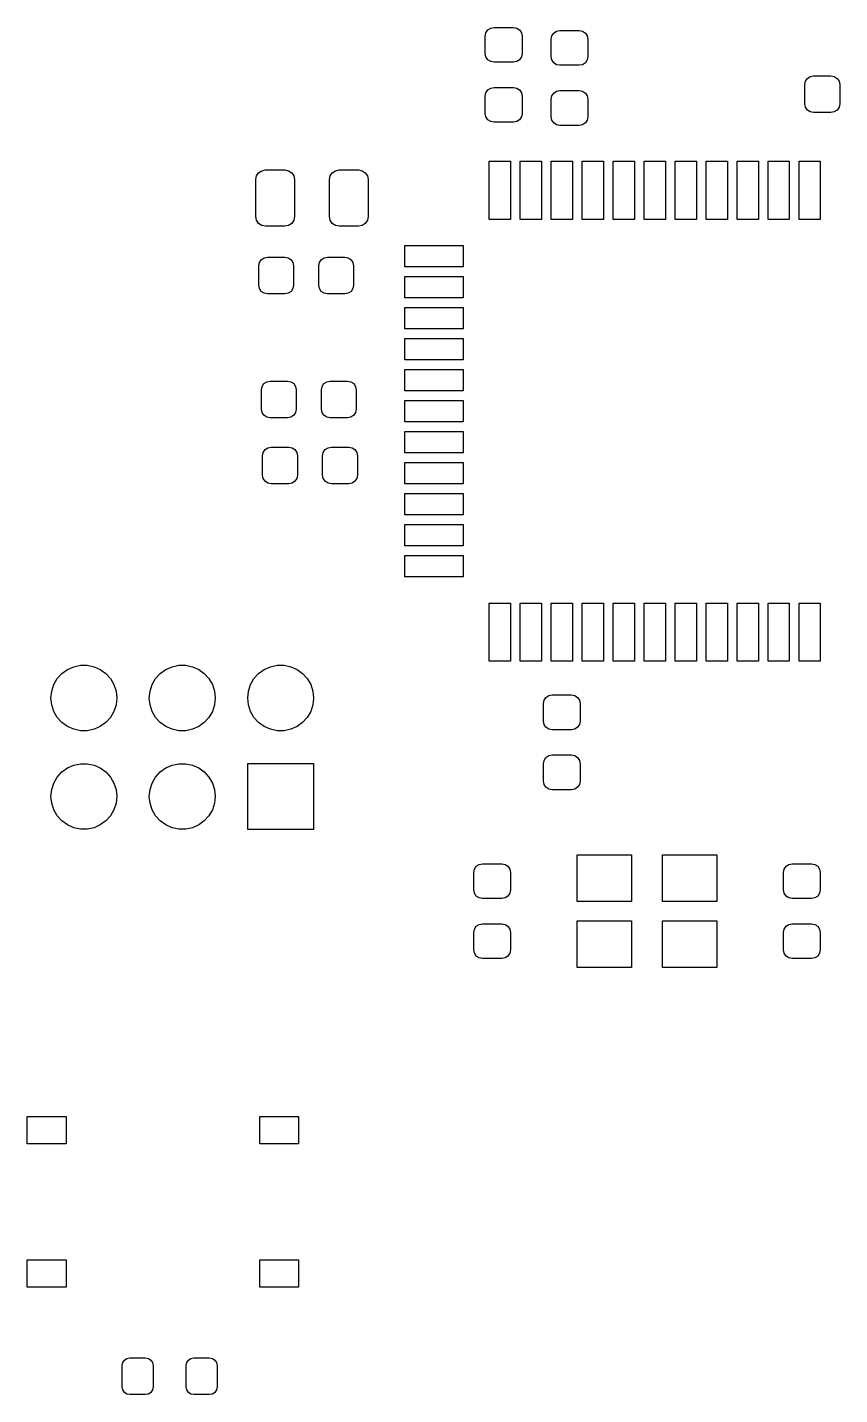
# Model space of a CAD drawing. Extents: x 98.9 to 192.5, y -141.5 to -51.1.
# Drawn here: x 123.5 to 144.47, y -141.47 to -106.19 of the extents above; entities that cross this region are included whole.
import ezdxf

# ---------------------------------------------------------------- set-up
doc = ezdxf.new("R2010")
doc.units = 0
doc.layers.add('BLACK', color=7, linetype='CONTINUOUS')

msp = doc.modelspace()

# ---------------------------------------------------------------- linework, layer by layer
at = {"layer": 'BLACK', "linetype": 'CONTINUOUS'}
for p, q in [((135.325, -106.42), (135.342, -106.334)), ((135.325, -106.87), (135.325, -106.42)), ((135.342, -106.334), (135.391, -106.261)), ((135.391, -106.261), (135.464, -106.212)), ((135.464, -106.212), (135.55, -106.195)), ((135.55, -106.195), (136.05, -106.195)), ((136.05, -106.195), (136.136, -106.212)), ((136.136, -106.212), (136.209, -106.261)), ((136.209, -106.261), (136.258, -106.334)), ((136.258, -106.334), (136.275, -106.42)), ((136.275, -106.42), (136.275, -106.87)), ((137.025, -106.5), (137.042, -106.414)), ((137.025, -106.95), (137.025, -106.5)), ((137.042, -106.414), (137.091, -106.341)), ((137.091, -106.341), (137.164, -106.292)), ((137.164, -106.292), (137.25, -106.275)), ((137.25, -106.275), (137.75, -106.275)), ((137.75, -106.275), (137.836, -106.292)), ((137.836, -106.292), (137.909, -106.341)), ((137.909, -106.341), (137.958, -106.414)), ((137.958, -106.414), (137.975, -106.5)), ((137.975, -106.5), (137.975, -106.95)), ((135.342, -106.956), (135.325, -106.87)), ((136.275, -106.87), (136.258, -106.956)), ((135.391, -107.029), (135.342, -106.956)), ((135.464, -107.078), (135.391, -107.029)), ((135.55, -107.095), (135.464, -107.078)), ((136.05, -107.095), (135.55, -107.095)), ((136.136, -107.078), (136.05, -107.095)), ((136.209, -107.029), (136.136, -107.078)), ((136.258, -106.956), (136.209, -107.029)), ((137.042, -107.036), (137.025, -106.95)), ((137.091, -107.109), (137.042, -107.036)), ((137.164, -107.158), (137.091, -107.109)), ((137.25, -107.175), (137.164, -107.158)), ((137.75, -107.175), (137.25, -107.175)), ((137.836, -107.158), (137.75, -107.175)), ((137.909, -107.109), (137.836, -107.158)), ((137.958, -107.036), (137.909, -107.109)), ((137.975, -106.95), (137.958, -107.036)), ((143.575, -107.67), (143.592, -107.584)), ((143.592, -107.584), (143.641, -107.511)), ((143.641, -107.511), (143.714, -107.462)), ((143.714, -107.462), (143.8, -107.445)), ((143.8, -107.445), (144.25, -107.445)), ((144.25, -107.445), (144.336, -107.462)), ((144.336, -107.462), (144.409, -107.511)), ((144.409, -107.511), (144.458, -107.584)), ((144.458, -107.584), (144.475, -107.67)), ((135.325, -107.97), (135.342, -107.884)), ((135.342, -107.884), (135.391, -107.811)), ((135.391, -107.811), (135.464, -107.762)), ((135.464, -107.762), (135.55, -107.745)), ((135.55, -107.745), (136.05, -107.745)), ((136.05, -107.745), (136.136, -107.762)), ((136.136, -107.762), (136.209, -107.811)), ((136.209, -107.811), (136.258, -107.884)), ((136.258, -107.884), (136.275, -107.97)), ((137.042, -107.964), (137.091, -107.891)), ((137.091, -107.891), (137.164, -107.842)), ((137.164, -107.842), (137.25, -107.825)), ((137.25, -107.825), (137.75, -107.825)), ((137.75, -107.825), (137.836, -107.842)), ((137.836, -107.842), (137.909, -107.891)), ((137.909, -107.891), (137.958, -107.964)), ((143.575, -108.17), (143.575, -107.67)), ((144.475, -107.67), (144.475, -108.17)), ((135.325, -108.42), (135.325, -107.97)), ((136.275, -107.97), (136.275, -108.42)), ((137.025, -108.05), (137.042, -107.964)), ((137.025, -108.5), (137.025, -108.05)), ((137.958, -107.964), (137.975, -108.05)), ((137.975, -108.05), (137.975, -108.5)), ((143.592, -108.256), (143.575, -108.17)), ((143.641, -108.329), (143.592, -108.256)), ((144.458, -108.256), (144.409, -108.329)), ((144.475, -108.17), (144.458, -108.256)), ((135.342, -108.506), (135.325, -108.42)), ((135.391, -108.579), (135.342, -108.506)), ((135.464, -108.628), (135.391, -108.579)), ((135.55, -108.645), (135.464, -108.628)), ((136.05, -108.645), (135.55, -108.645)), ((136.136, -108.628), (136.05, -108.645)), ((136.209, -108.579), (136.136, -108.628)), ((136.258, -108.506), (136.209, -108.579)), ((136.275, -108.42), (136.258, -108.506)), ((137.042, -108.586), (137.025, -108.5)), ((137.091, -108.659), (137.042, -108.586)), ((137.164, -108.708), (137.091, -108.659)), ((137.909, -108.659), (137.836, -108.708)), ((137.958, -108.586), (137.909, -108.659)), ((137.975, -108.5), (137.958, -108.586)), ((143.714, -108.378), (143.641, -108.329)), ((143.8, -108.395), (143.714, -108.378)), ((144.25, -108.395), (143.8, -108.395)), ((144.336, -108.378), (144.25, -108.395)), ((144.409, -108.329), (144.336, -108.378)), ((137.25, -108.725), (137.164, -108.708)), ((137.75, -108.725), (137.25, -108.725)), ((137.836, -108.708), (137.75, -108.725)), ((135.425, -111.15), (135.425, -109.65)), ((135.425, -109.65), (135.975, -109.65)), ((135.975, -109.65), (135.975, -111.15)), ((136.225, -111.15), (136.225, -109.65)), ((136.225, -109.65), (136.775, -109.65)), ((136.775, -109.65), (136.775, -111.15)), ((137.025, -111.15), (137.025, -109.65)), ((137.025, -109.65), (137.575, -109.65)), ((137.575, -109.65), (137.575, -111.15)), ((137.825, -111.15), (137.825, -109.65)), ((137.825, -109.65), (138.375, -109.65)), ((138.375, -109.65), (138.375, -111.15)), ((138.625, -111.15), (138.625, -109.65)), ((138.625, -109.65), (139.175, -109.65)), ((139.175, -109.65), (139.175, -111.15)), ((139.425, -111.15), (139.425, -109.65)), ((139.425, -109.65), (139.975, -109.65)), ((139.975, -109.65), (139.975, -111.15)), ((140.225, -111.15), (140.225, -109.65)), ((140.225, -109.65), (140.775, -109.65)), ((140.775, -109.65), (140.775, -111.15)), ((141.025, -111.15), (141.025, -109.65)), ((141.025, -109.65), (141.575, -109.65)), ((141.575, -109.65), (141.575, -111.15)), ((141.825, -111.15), (141.825, -109.65)), ((141.825, -109.65), (142.375, -109.65)), ((142.375, -109.65), (142.375, -111.15)), ((142.625, -111.15), (142.625, -109.65)), ((142.625, -109.65), (143.175, -109.65)), ((143.175, -109.65), (143.175, -111.15)), ((143.425, -111.15), (143.425, -109.65)), ((143.425, -109.65), (143.975, -109.65)), ((143.975, -109.65), (143.975, -111.15)), ((129.4, -110.125), (129.419, -110.029)), ((129.419, -110.029), (129.473, -109.948)), ((129.473, -109.948), (129.554, -109.894)), ((129.554, -109.894), (129.65, -109.875)), ((129.65, -109.875), (130.15, -109.875)), ((130.15, -109.875), (130.246, -109.894)), ((130.246, -109.894), (130.327, -109.948)), ((130.327, -109.948), (130.381, -110.029)), ((130.381, -110.029), (130.4, -110.125)), ((131.3, -110.125), (131.319, -110.029)), ((131.319, -110.029), (131.373, -109.948)), ((131.373, -109.948), (131.454, -109.894)), ((131.454, -109.894), (131.55, -109.875)), ((131.55, -109.875), (132.05, -109.875)), ((132.05, -109.875), (132.146, -109.894)), ((132.146, -109.894), (132.227, -109.948)), ((132.227, -109.948), (132.281, -110.029)), ((132.281, -110.029), (132.3, -110.125)), ((129.4, -111.075), (129.4, -110.125)), ((130.4, -110.125), (130.4, -111.075)), ((131.3, -111.075), (131.3, -110.125)), ((132.3, -110.125), (132.3, -111.075)), ((129.419, -111.171), (129.4, -111.075)), ((130.4, -111.075), (130.381, -111.171)), ((131.319, -111.171), (131.3, -111.075)), ((132.3, -111.075), (132.281, -111.171)), ((129.473, -111.252), (129.419, -111.171)), ((129.554, -111.306), (129.473, -111.252)), ((129.65, -111.325), (129.554, -111.306)), ((130.15, -111.325), (129.65, -111.325)), ((130.246, -111.306), (130.15, -111.325)), ((130.327, -111.252), (130.246, -111.306)), ((130.381, -111.171), (130.327, -111.252)), ((131.373, -111.252), (131.319, -111.171)), ((131.454, -111.306), (131.373, -111.252)), ((131.55, -111.325), (131.454, -111.306)), ((132.05, -111.325), (131.55, -111.325)), ((132.146, -111.306), (132.05, -111.325)), ((132.227, -111.252), (132.146, -111.306)), ((132.281, -111.171), (132.227, -111.252)), ((135.975, -111.15), (135.425, -111.15)), ((136.775, -111.15), (136.225, -111.15)), ((137.575, -111.15), (137.025, -111.15)), ((138.375, -111.15), (137.825, -111.15)), ((139.175, -111.15), (138.625, -111.15)), ((139.975, -111.15), (139.425, -111.15)), ((140.775, -111.15), (140.225, -111.15)), ((141.575, -111.15), (141.025, -111.15)), ((142.375, -111.15), (141.825, -111.15)), ((143.175, -111.15), (142.625, -111.15)), ((143.975, -111.15), (143.425, -111.15)), ((133.25, -112.375), (133.25, -111.825)), ((133.25, -111.825), (134.75, -111.825)), ((134.75, -111.825), (134.75, -112.375)), ((129.541, -112.191), (129.614, -112.142)), ((129.614, -112.142), (129.7, -112.125)), ((129.7, -112.125), (130.15, -112.125)), ((130.15, -112.125), (130.236, -112.142)), ((130.236, -112.142), (130.309, -112.191)), ((131.091, -112.191), (131.164, -112.142)), ((131.164, -112.142), (131.25, -112.125)), ((131.25, -112.125), (131.7, -112.125)), ((131.7, -112.125), (131.786, -112.142)), ((131.786, -112.142), (131.859, -112.191)), ((129.475, -112.35), (129.492, -112.264)), ((129.475, -112.85), (129.475, -112.35)), ((129.492, -112.264), (129.541, -112.191)), ((130.309, -112.191), (130.358, -112.264)), ((130.358, -112.264), (130.375, -112.35)), ((130.375, -112.35), (130.375, -112.85)), ((131.025, -112.35), (131.042, -112.264)), ((131.025, -112.85), (131.025, -112.35)), ((131.042, -112.264), (131.091, -112.191)), ((131.859, -112.191), (131.908, -112.264)), ((131.908, -112.264), (131.925, -112.35)), ((131.925, -112.35), (131.925, -112.85)), ((134.75, -112.375), (133.25, -112.375)), ((129.492, -112.936), (129.475, -112.85)), ((130.375, -112.85), (130.358, -112.936)), ((131.042, -112.936), (131.025, -112.85)), ((131.925, -112.85), (131.908, -112.936)), ((133.25, -113.175), (133.25, -112.625)), ((133.25, -112.625), (134.75, -112.625)), ((134.75, -112.625), (134.75, -113.175)), ((129.541, -113.009), (129.492, -112.936)), ((129.614, -113.058), (129.541, -113.009)), ((129.7, -113.075), (129.614, -113.058)), ((130.15, -113.075), (129.7, -113.075)), ((130.236, -113.058), (130.15, -113.075)), ((130.309, -113.009), (130.236, -113.058)), ((130.358, -112.936), (130.309, -113.009)), ((131.091, -113.009), (131.042, -112.936)), ((131.164, -113.058), (131.091, -113.009)), ((131.25, -113.075), (131.164, -113.058)), ((131.7, -113.075), (131.25, -113.075)), ((131.786, -113.058), (131.7, -113.075)), ((131.859, -113.009), (131.786, -113.058)), ((131.908, -112.936), (131.859, -113.009)), ((134.75, -113.175), (133.25, -113.175)), ((133.25, -113.975), (133.25, -113.425)), ((133.25, -113.425), (134.75, -113.425)), ((134.75, -113.425), (134.75, -113.975)), ((134.75, -113.975), (133.25, -113.975)), ((133.25, -114.775), (133.25, -114.225)), ((133.25, -114.225), (134.75, -114.225)), ((134.75, -114.225), (134.75, -114.775)), ((134.75, -114.775), (133.25, -114.775)), ((129.609, -115.387), (129.682, -115.338)), ((129.682, -115.338), (129.768, -115.321)), ((129.768, -115.321), (130.218, -115.321)), ((130.218, -115.321), (130.304, -115.338)), ((130.304, -115.338), (130.377, -115.387)), ((131.159, -115.387), (131.232, -115.338)), ((131.232, -115.338), (131.318, -115.321)), ((131.318, -115.321), (131.768, -115.321)), ((131.768, -115.321), (131.854, -115.338)), ((131.854, -115.338), (131.927, -115.387)), ((133.25, -115.575), (133.25, -115.025)), ((133.25, -115.025), (134.75, -115.025)), ((134.75, -115.025), (134.75, -115.575)), ((129.543, -115.546), (129.56, -115.46)), ((129.543, -116.046), (129.543, -115.546)), ((129.56, -115.46), (129.609, -115.387)), ((130.377, -115.387), (130.426, -115.46)), ((130.426, -115.46), (130.443, -115.546)), ((130.443, -115.546), (130.443, -116.046)), ((131.093, -115.546), (131.11, -115.46)), ((131.093, -116.046), (131.093, -115.546)), ((131.11, -115.46), (131.159, -115.387)), ((131.927, -115.387), (131.976, -115.46)), ((131.976, -115.46), (131.993, -115.546)), ((131.993, -115.546), (131.993, -116.046)), ((134.75, -115.575), (133.25, -115.575)), ((129.56, -116.132), (129.543, -116.046)), ((130.443, -116.046), (130.426, -116.132)), ((131.11, -116.132), (131.093, -116.046)), ((131.993, -116.046), (131.976, -116.132)), ((133.25, -116.375), (133.25, -115.825)), ((133.25, -115.825), (134.75, -115.825)), ((134.75, -115.825), (134.75, -116.375)), ((129.609, -116.205), (129.56, -116.132)), ((129.682, -116.254), (129.609, -116.205)), ((129.768, -116.271), (129.682, -116.254)), ((130.218, -116.271), (129.768, -116.271)), ((130.304, -116.254), (130.218, -116.271)), ((130.377, -116.205), (130.304, -116.254)), ((130.426, -116.132), (130.377, -116.205)), ((131.159, -116.205), (131.11, -116.132)), ((131.232, -116.254), (131.159, -116.205)), ((131.318, -116.271), (131.232, -116.254)), ((131.768, -116.271), (131.318, -116.271)), ((131.854, -116.254), (131.768, -116.271)), ((131.927, -116.205), (131.854, -116.254)), ((131.976, -116.132), (131.927, -116.205)), ((134.75, -116.375), (133.25, -116.375)), ((133.25, -117.175), (133.25, -116.625)), ((133.25, -116.625), (134.75, -116.625)), ((134.75, -116.625), (134.75, -117.175)), ((129.592, -117.164), (129.641, -117.091)), ((129.641, -117.091), (129.714, -117.042)), ((129.714, -117.042), (129.8, -117.025)), ((129.8, -117.025), (130.25, -117.025)), ((130.25, -117.025), (130.336, -117.042)), ((130.336, -117.042), (130.409, -117.091)), ((130.409, -117.091), (130.458, -117.164)), ((131.142, -117.164), (131.191, -117.091)), ((131.191, -117.091), (131.264, -117.042)), ((131.264, -117.042), (131.35, -117.025)), ((131.35, -117.025), (131.8, -117.025)), ((131.8, -117.025), (131.886, -117.042)), ((131.886, -117.042), (131.959, -117.091)), ((131.959, -117.091), (132.008, -117.164)), ((129.575, -117.25), (129.592, -117.164)), ((129.575, -117.75), (129.575, -117.25)), ((130.458, -117.164), (130.475, -117.25)), ((130.475, -117.25), (130.475, -117.75)), ((131.125, -117.25), (131.142, -117.164)), ((131.125, -117.75), (131.125, -117.25)), ((132.008, -117.164), (132.025, -117.25)), ((132.025, -117.25), (132.025, -117.75)), ((134.75, -117.175), (133.25, -117.175)), ((133.25, -117.975), (133.25, -117.425)), ((133.25, -117.425), (134.75, -117.425)), ((134.75, -117.425), (134.75, -117.975)), ((129.592, -117.836), (129.575, -117.75)), ((130.475, -117.75), (130.458, -117.836)), ((131.142, -117.836), (131.125, -117.75)), ((132.025, -117.75), (132.008, -117.836)), ((129.641, -117.909), (129.592, -117.836)), ((129.714, -117.958), (129.641, -117.909)), ((129.8, -117.975), (129.714, -117.958)), ((130.25, -117.975), (129.8, -117.975)), ((130.336, -117.958), (130.25, -117.975)), ((130.409, -117.909), (130.336, -117.958)), ((130.458, -117.836), (130.409, -117.909)), ((131.191, -117.909), (131.142, -117.836)), ((131.264, -117.958), (131.191, -117.909)), ((131.35, -117.975), (131.264, -117.958)), ((131.8, -117.975), (131.35, -117.975)), ((131.886, -117.958), (131.8, -117.975)), ((131.959, -117.909), (131.886, -117.958)), ((132.008, -117.836), (131.959, -117.909)), ((134.75, -117.975), (133.25, -117.975)), ((133.25, -118.775), (133.25, -118.225)), ((133.25, -118.225), (134.75, -118.225)), ((134.75, -118.225), (134.75, -118.775)), ((134.75, -118.775), (133.25, -118.775)), ((133.25, -119.575), (133.25, -119.025)), ((133.25, -119.025), (134.75, -119.025)), ((134.75, -119.025), (134.75, -119.575)), ((134.75, -119.575), (133.25, -119.575)), ((133.25, -120.375), (133.25, -119.825)), ((133.25, -119.825), (134.75, -119.825)), ((134.75, -119.825), (134.75, -120.375)), ((134.75, -120.375), (133.25, -120.375)), ((135.425, -122.55), (135.425, -121.05)), ((135.425, -121.05), (135.975, -121.05)), ((135.975, -121.05), (135.975, -122.55)), ((136.225, -122.55), (136.225, -121.05)), ((136.225, -121.05), (136.775, -121.05)), ((136.775, -121.05), (136.775, -122.55)), ((137.025, -122.55), (137.025, -121.05)), ((137.025, -121.05), (137.575, -121.05)), ((137.575, -121.05), (137.575, -122.55)), ((137.825, -122.55), (137.825, -121.05)), ((137.825, -121.05), (138.375, -121.05)), ((138.375, -121.05), (138.375, -122.55)), ((138.625, -122.55), (138.625, -121.05)), ((138.625, -121.05), (139.175, -121.05)), ((139.175, -121.05), (139.175, -122.55)), ((139.425, -122.55), (139.425, -121.05)), ((139.425, -121.05), (139.975, -121.05)), ((139.975, -121.05), (139.975, -122.55)), ((140.225, -122.55), (140.225, -121.05)), ((140.225, -121.05), (140.775, -121.05)), ((140.775, -121.05), (140.775, -122.55)), ((141.025, -122.55), (141.025, -121.05)), ((141.025, -121.05), (141.575, -121.05)), ((141.575, -121.05), (141.575, -122.55)), ((141.825, -122.55), (141.825, -121.05)), ((141.825, -121.05), (142.375, -121.05)), ((142.375, -121.05), (142.375, -122.55)), ((142.625, -122.55), (142.625, -121.05)), ((142.625, -121.05), (143.175, -121.05)), ((143.175, -121.05), (143.175, -122.55)), ((143.425, -122.55), (143.425, -121.05)), ((143.425, -121.05), (143.975, -121.05)), ((143.975, -121.05), (143.975, -122.55)), ((124.391, -122.868), (124.535, -122.764)), ((124.535, -122.764), (124.697, -122.692)), ((124.697, -122.692), (124.871, -122.655)), ((124.871, -122.655), (125.049, -122.655)), ((125.049, -122.655), (125.223, -122.692)), ((125.223, -122.692), (125.385, -122.764)), ((125.385, -122.764), (125.529, -122.868)), ((126.931, -122.868), (127.075, -122.764)), ((127.075, -122.764), (127.237, -122.692)), ((127.237, -122.692), (127.411, -122.655)), ((127.411, -122.655), (127.589, -122.655)), ((127.589, -122.655), (127.763, -122.692)), ((127.763, -122.692), (127.925, -122.764)), ((127.925, -122.764), (128.069, -122.868)), ((129.471, -122.868), (129.615, -122.764)), ((129.615, -122.764), (129.777, -122.692)), ((129.777, -122.692), (129.951, -122.655)), ((129.951, -122.655), (130.129, -122.655)), ((130.129, -122.655), (130.303, -122.692)), ((130.303, -122.692), (130.465, -122.764)), ((130.465, -122.764), (130.609, -122.868)), ((135.975, -122.55), (135.425, -122.55)), ((136.775, -122.55), (136.225, -122.55)), ((137.575, -122.55), (137.025, -122.55)), ((138.375, -122.55), (137.825, -122.55)), ((139.175, -122.55), (138.625, -122.55)), ((139.975, -122.55), (139.425, -122.55)), ((140.775, -122.55), (140.225, -122.55)), ((141.575, -122.55), (141.025, -122.55)), ((142.375, -122.55), (141.825, -122.55)), ((143.175, -122.55), (142.625, -122.55)), ((143.975, -122.55), (143.425, -122.55)), ((124.183, -123.154), (124.272, -123)), ((124.272, -123), (124.391, -122.868)), ((125.529, -122.868), (125.648, -123)), ((125.648, -123), (125.737, -123.154)), ((126.723, -123.154), (126.812, -123)), ((126.812, -123), (126.931, -122.868)), ((128.069, -122.868), (128.188, -123)), ((128.188, -123), (128.277, -123.154)), ((129.263, -123.154), (129.352, -123)), ((129.352, -123), (129.471, -122.868)), ((130.609, -122.868), (130.728, -123)), ((130.728, -123), (130.817, -123.154)), ((124.11, -123.5), (124.129, -123.323)), ((124.129, -123.323), (124.183, -123.154)), ((125.737, -123.154), (125.791, -123.323)), ((125.791, -123.323), (125.81, -123.5)), ((126.65, -123.5), (126.669, -123.323)), ((126.669, -123.323), (126.723, -123.154)), ((128.277, -123.154), (128.331, -123.323)), ((128.331, -123.323), (128.35, -123.5)), ((129.19, -123.5), (129.209, -123.323)), ((129.209, -123.323), (129.263, -123.154)), ((130.817, -123.154), (130.871, -123.323)), ((130.871, -123.323), (130.89, -123.5)), ((136.891, -123.486), (136.964, -123.437)), ((136.964, -123.437), (137.05, -123.42)), ((137.05, -123.42), (137.55, -123.42)), ((137.55, -123.42), (137.636, -123.437)), ((137.636, -123.437), (137.709, -123.486)), ((124.129, -123.677), (124.11, -123.5)), ((124.183, -123.846), (124.129, -123.677)), ((125.791, -123.677), (125.737, -123.846)), ((125.81, -123.5), (125.791, -123.677)), ((126.669, -123.677), (126.65, -123.5)), ((126.723, -123.846), (126.669, -123.677)), ((128.331, -123.677), (128.277, -123.846)), ((128.35, -123.5), (128.331, -123.677)), ((129.209, -123.677), (129.19, -123.5)), ((129.263, -123.846), (129.209, -123.677)), ((130.871, -123.677), (130.817, -123.846)), ((130.89, -123.5), (130.871, -123.677)), ((136.825, -123.645), (136.842, -123.559)), ((136.825, -124.095), (136.825, -123.645)), ((136.842, -123.559), (136.891, -123.486)), ((137.709, -123.486), (137.758, -123.559)), ((137.758, -123.559), (137.775, -123.645)), ((137.775, -123.645), (137.775, -124.095)), ((124.272, -124), (124.183, -123.846)), ((124.391, -124.132), (124.272, -124)), ((124.535, -124.236), (124.391, -124.132)), ((125.529, -124.132), (125.385, -124.236)), ((125.648, -124), (125.529, -124.132)), ((125.737, -123.846), (125.648, -124)), ((126.812, -124), (126.723, -123.846)), ((126.931, -124.132), (126.812, -124)), ((127.075, -124.236), (126.931, -124.132)), ((128.069, -124.132), (127.925, -124.236)), ((128.188, -124), (128.069, -124.132)), ((128.277, -123.846), (128.188, -124)), ((129.352, -124), (129.263, -123.846)), ((129.471, -124.132), (129.352, -124)), ((129.615, -124.236), (129.471, -124.132)), ((130.609, -124.132), (130.465, -124.236)), ((130.728, -124), (130.609, -124.132)), ((130.817, -123.846), (130.728, -124)), ((136.842, -124.181), (136.825, -124.095)), ((136.891, -124.254), (136.842, -124.181)), ((137.758, -124.181), (137.709, -124.254)), ((137.775, -124.095), (137.758, -124.181)), ((124.697, -124.308), (124.535, -124.236)), ((124.871, -124.345), (124.697, -124.308)), ((125.049, -124.345), (124.871, -124.345)), ((125.223, -124.308), (125.049, -124.345)), ((125.385, -124.236), (125.223, -124.308)), ((127.237, -124.308), (127.075, -124.236)), ((127.411, -124.345), (127.237, -124.308)), ((127.589, -124.345), (127.411, -124.345)), ((127.763, -124.308), (127.589, -124.345)), ((127.925, -124.236), (127.763, -124.308)), ((129.777, -124.308), (129.615, -124.236)), ((129.951, -124.345), (129.777, -124.308)), ((130.129, -124.345), (129.951, -124.345)), ((130.303, -124.308), (130.129, -124.345)), ((130.465, -124.236), (130.303, -124.308)), ((136.964, -124.303), (136.891, -124.254)), ((137.05, -124.32), (136.964, -124.303)), ((137.55, -124.32), (137.05, -124.32)), ((137.636, -124.303), (137.55, -124.32)), ((137.709, -124.254), (137.636, -124.303)), ((124.535, -125.304), (124.697, -125.232)), ((124.697, -125.232), (124.871, -125.195)), ((124.871, -125.195), (125.049, -125.195)), ((125.049, -125.195), (125.223, -125.232)), ((125.223, -125.232), (125.385, -125.304)), ((127.075, -125.304), (127.237, -125.232)), ((127.237, -125.232), (127.411, -125.195)), ((127.411, -125.195), (127.589, -125.195)), ((127.589, -125.195), (127.763, -125.232)), ((127.763, -125.232), (127.925, -125.304)), ((129.19, -126.89), (129.19, -125.19)), ((129.19, -125.19), (130.89, -125.19)), ((130.89, -125.19), (130.89, -126.89)), ((136.825, -125.195), (136.842, -125.109)), ((136.825, -125.645), (136.825, -125.195)), ((136.842, -125.109), (136.891, -125.036)), ((136.891, -125.036), (136.964, -124.987)), ((136.964, -124.987), (137.05, -124.97)), ((137.05, -124.97), (137.55, -124.97)), ((137.55, -124.97), (137.636, -124.987)), ((137.636, -124.987), (137.709, -125.036)), ((137.709, -125.036), (137.758, -125.109)), ((137.758, -125.109), (137.775, -125.195)), ((137.775, -125.195), (137.775, -125.645)), ((124.183, -125.694), (124.272, -125.54)), ((124.272, -125.54), (124.391, -125.408)), ((124.391, -125.408), (124.535, -125.304)), ((125.385, -125.304), (125.529, -125.408)), ((125.529, -125.408), (125.648, -125.54)), ((125.648, -125.54), (125.737, -125.694)), ((126.723, -125.694), (126.812, -125.54)), ((126.812, -125.54), (126.931, -125.408)), ((126.931, -125.408), (127.075, -125.304)), ((127.925, -125.304), (128.069, -125.408)), ((128.069, -125.408), (128.188, -125.54)), ((128.188, -125.54), (128.277, -125.694)), ((124.11, -126.04), (124.129, -125.863)), ((124.129, -125.863), (124.183, -125.694)), ((125.737, -125.694), (125.791, -125.863)), ((125.791, -125.863), (125.81, -126.04)), ((126.65, -126.04), (126.669, -125.863)), ((126.669, -125.863), (126.723, -125.694)), ((128.277, -125.694), (128.331, -125.863)), ((128.331, -125.863), (128.35, -126.04)), ((136.842, -125.731), (136.825, -125.645)), ((136.891, -125.804), (136.842, -125.731)), ((136.964, -125.853), (136.891, -125.804)), ((137.05, -125.87), (136.964, -125.853)), ((137.55, -125.87), (137.05, -125.87)), ((137.636, -125.853), (137.55, -125.87)), ((137.709, -125.804), (137.636, -125.853)), ((137.758, -125.731), (137.709, -125.804)), ((137.775, -125.645), (137.758, -125.731)), ((124.129, -126.217), (124.11, -126.04)), ((124.183, -126.386), (124.129, -126.217)), ((125.791, -126.217), (125.737, -126.386)), ((125.81, -126.04), (125.791, -126.217)), ((126.669, -126.217), (126.65, -126.04)), ((126.723, -126.386), (126.669, -126.217)), ((128.331, -126.217), (128.277, -126.386)), ((128.35, -126.04), (128.331, -126.217)), ((124.272, -126.54), (124.183, -126.386)), ((124.391, -126.672), (124.272, -126.54)), ((125.648, -126.54), (125.529, -126.672)), ((125.737, -126.386), (125.648, -126.54)), ((126.812, -126.54), (126.723, -126.386)), ((126.931, -126.672), (126.812, -126.54)), ((128.188, -126.54), (128.069, -126.672)), ((128.277, -126.386), (128.188, -126.54)), ((124.535, -126.776), (124.391, -126.672)), ((124.697, -126.848), (124.535, -126.776)), ((124.871, -126.885), (124.697, -126.848)), ((125.049, -126.885), (124.871, -126.885)), ((125.223, -126.848), (125.049, -126.885)), ((125.385, -126.776), (125.223, -126.848)), ((125.529, -126.672), (125.385, -126.776)), ((127.075, -126.776), (126.931, -126.672)), ((127.237, -126.848), (127.075, -126.776)), ((127.411, -126.885), (127.237, -126.848)), ((127.589, -126.885), (127.411, -126.885)), ((127.763, -126.848), (127.589, -126.885)), ((127.925, -126.776), (127.763, -126.848)), ((128.069, -126.672), (127.925, -126.776)), ((130.89, -126.89), (129.19, -126.89)), ((137.7, -128.75), (137.7, -127.55)), ((137.7, -127.55), (139.1, -127.55)), ((139.1, -127.55), (139.1, -128.75)), ((139.9, -128.75), (139.9, -127.55)), ((139.9, -127.55), (141.3, -127.55)), ((141.3, -127.55), (141.3, -128.75)), ((135.025, -128), (135.042, -127.914)), ((135.025, -128.45), (135.025, -128)), ((135.042, -127.914), (135.091, -127.841)), ((135.091, -127.841), (135.164, -127.792)), ((135.164, -127.792), (135.25, -127.775)), ((135.25, -127.775), (135.75, -127.775)), ((135.75, -127.775), (135.836, -127.792)), ((135.836, -127.792), (135.909, -127.841)), ((135.909, -127.841), (135.958, -127.914)), ((135.958, -127.914), (135.975, -128)), ((135.975, -128), (135.975, -128.45)), ((143.025, -128), (143.042, -127.914)), ((143.025, -128.45), (143.025, -128)), ((143.042, -127.914), (143.091, -127.841)), ((143.091, -127.841), (143.164, -127.792)), ((143.164, -127.792), (143.25, -127.775)), ((143.25, -127.775), (143.75, -127.775)), ((143.75, -127.775), (143.836, -127.792)), ((143.836, -127.792), (143.909, -127.841)), ((143.909, -127.841), (143.958, -127.914)), ((143.958, -127.914), (143.975, -128)), ((143.975, -128), (143.975, -128.45)), ((135.042, -128.536), (135.025, -128.45)), ((135.091, -128.609), (135.042, -128.536)), ((135.164, -128.658), (135.091, -128.609)), ((135.25, -128.675), (135.164, -128.658)), ((135.75, -128.675), (135.25, -128.675)), ((135.836, -128.658), (135.75, -128.675)), ((135.909, -128.609), (135.836, -128.658)), ((135.958, -128.536), (135.909, -128.609)), ((135.975, -128.45), (135.958, -128.536)), ((139.1, -128.75), (137.7, -128.75)), ((141.3, -128.75), (139.9, -128.75)), ((143.042, -128.536), (143.025, -128.45)), ((143.091, -128.609), (143.042, -128.536)), ((143.164, -128.658), (143.091, -128.609)), ((143.25, -128.675), (143.164, -128.658)), ((143.75, -128.675), (143.25, -128.675)), ((143.836, -128.658), (143.75, -128.675)), ((143.909, -128.609), (143.836, -128.658)), ((143.958, -128.536), (143.909, -128.609)), ((143.975, -128.45), (143.958, -128.536)), ((135.025, -129.55), (135.042, -129.464)), ((135.042, -129.464), (135.091, -129.391)), ((135.091, -129.391), (135.164, -129.342)), ((135.164, -129.342), (135.25, -129.325)), ((135.25, -129.325), (135.75, -129.325)), ((135.75, -129.325), (135.836, -129.342)), ((135.836, -129.342), (135.909, -129.391)), ((135.909, -129.391), (135.958, -129.464)), ((135.958, -129.464), (135.975, -129.55)), ((137.7, -130.45), (137.7, -129.25)), ((137.7, -129.25), (139.1, -129.25)), ((139.1, -129.25), (139.1, -130.45)), ((139.9, -130.45), (139.9, -129.25)), ((139.9, -129.25), (141.3, -129.25)), ((141.3, -129.25), (141.3, -130.45)), ((143.025, -129.55), (143.042, -129.464)), ((143.042, -129.464), (143.091, -129.391)), ((143.091, -129.391), (143.164, -129.342)), ((143.164, -129.342), (143.25, -129.325)), ((143.25, -129.325), (143.75, -129.325)), ((143.75, -129.325), (143.836, -129.342)), ((143.836, -129.342), (143.909, -129.391)), ((143.909, -129.391), (143.958, -129.464)), ((143.958, -129.464), (143.975, -129.55)), ((135.025, -130), (135.025, -129.55)), ((135.975, -129.55), (135.975, -130)), ((143.025, -130), (143.025, -129.55)), ((143.975, -129.55), (143.975, -130)), ((135.042, -130.086), (135.025, -130)), ((135.091, -130.159), (135.042, -130.086)), ((135.164, -130.208), (135.091, -130.159)), ((135.909, -130.159), (135.836, -130.208)), ((135.958, -130.086), (135.909, -130.159)), ((135.975, -130), (135.958, -130.086)), ((143.042, -130.086), (143.025, -130)), ((143.091, -130.159), (143.042, -130.086)), ((143.164, -130.208), (143.091, -130.159)), ((143.909, -130.159), (143.836, -130.208)), ((143.958, -130.086), (143.909, -130.159)), ((143.975, -130), (143.958, -130.086)), ((135.25, -130.225), (135.164, -130.208)), ((135.75, -130.225), (135.25, -130.225)), ((135.836, -130.208), (135.75, -130.225)), ((139.1, -130.45), (137.7, -130.45)), ((141.3, -130.45), (139.9, -130.45)), ((143.25, -130.225), (143.164, -130.208)), ((143.75, -130.225), (143.25, -130.225)), ((143.836, -130.208), (143.75, -130.225)), ((123.5, -135), (123.5, -134.3)), ((123.5, -134.3), (124.5, -134.3)), ((124.5, -134.3), (124.5, -135)), ((129.5, -135), (129.5, -134.3)), ((129.5, -134.3), (130.5, -134.3)), ((130.5, -134.3), (130.5, -135)), ((124.5, -135), (123.5, -135)), ((130.5, -135), (129.5, -135)), ((123.5, -138.7), (123.5, -138)), ((123.5, -138), (124.5, -138)), ((124.5, -138), (124.5, -138.7)), ((129.5, -138.7), (129.5, -138)), ((129.5, -138), (130.5, -138)), ((130.5, -138), (130.5, -138.7)), ((124.5, -138.7), (123.5, -138.7)), ((130.5, -138.7), (129.5, -138.7)), ((125.95, -140.725), (125.965, -140.648)), ((125.95, -141.275), (125.95, -140.725)), ((125.965, -140.648), (126.009, -140.584)), ((126.009, -140.584), (126.073, -140.54)), ((126.073, -140.54), (126.15, -140.525)), ((126.15, -140.525), (126.55, -140.525)), ((126.55, -140.525), (126.627, -140.54)), ((126.627, -140.54), (126.691, -140.584)), ((126.691, -140.584), (126.735, -140.648)), ((126.735, -140.648), (126.75, -140.725)), ((126.75, -140.725), (126.75, -141.275)), ((127.6, -140.725), (127.615, -140.648)), ((127.6, -141.275), (127.6, -140.725)), ((127.615, -140.648), (127.659, -140.584)), ((127.659, -140.584), (127.723, -140.54)), ((127.723, -140.54), (127.8, -140.525)), ((127.8, -140.525), (128.2, -140.525)), ((128.2, -140.525), (128.277, -140.54)), ((128.277, -140.54), (128.341, -140.584)), ((128.341, -140.584), (128.385, -140.648)), ((128.385, -140.648), (128.4, -140.725)), ((128.4, -140.725), (128.4, -141.275)), ((125.965, -141.352), (125.95, -141.275)), ((126.009, -141.416), (125.965, -141.352)), ((126.073, -141.46), (126.009, -141.416)), ((126.15, -141.475), (126.073, -141.46)), ((126.627, -141.46), (126.55, -141.475)), ((126.691, -141.416), (126.627, -141.46)), ((126.735, -141.352), (126.691, -141.416)), ((126.75, -141.275), (126.735, -141.352)), ((127.615, -141.352), (127.6, -141.275)), ((127.659, -141.416), (127.615, -141.352)), ((127.723, -141.46), (127.659, -141.416)), ((127.8, -141.475), (127.723, -141.46)), ((128.277, -141.46), (128.2, -141.475)), ((128.341, -141.416), (128.277, -141.46)), ((128.385, -141.352), (128.341, -141.416)), ((128.4, -141.275), (128.385, -141.352)), ((126.55, -141.475), (126.15, -141.475)), ((128.2, -141.475), (127.8, -141.475))]:
    msp.add_line(p, q, dxfattribs=at)

doc.saveas('drawing.dxf')
